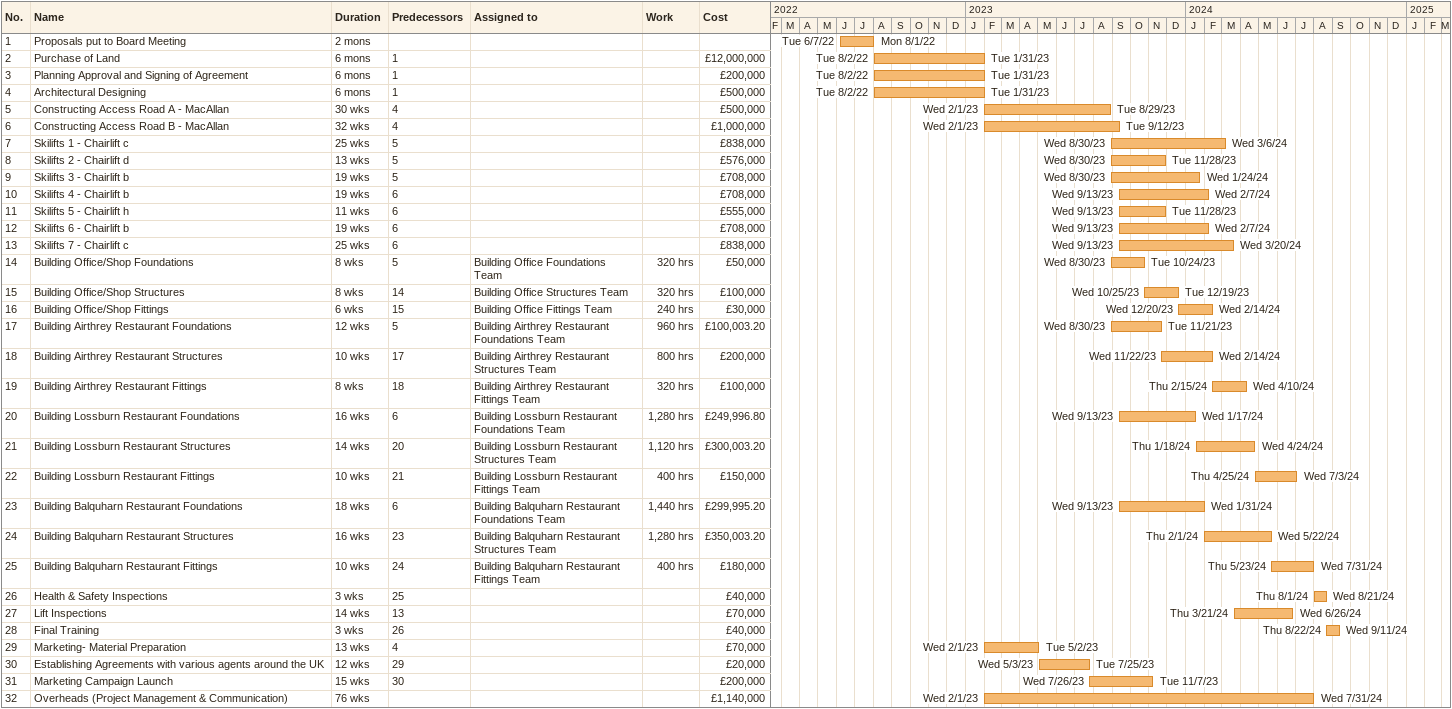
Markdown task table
| ID | Task | Duration | Start | Finish | Predecessors | Resources | Work (h) | Cost (£) |
|---|---|---|---|---|---|---|---|---|
| 1 | Proposals put to Board Meeting | 2mo | 2022-06-07 | 2022-08-01 |  |  |  |  |
| 2 | Purchase of Land | 6mo | 2022-08-02 | 2023-01-31 | 1 |  |  | 12000000 |
| 3 | Planning Approval and Signing of Agreement | 6mo | 2022-08-02 | 2023-01-31 | 1 |  |  | 200000 |
| 4 | Architectural Designing | 6mo | 2022-08-02 | 2023-01-31 | 1 |  |  | 500000 |
| 5 | Constructing Access Road A - MacAllan | 30w | 2023-02-01 | 2023-08-29 | 4 |  |  | 500000 |
| 6 | Constructing Access Road B - MacAllan | 32w | 2023-02-01 | 2023-09-12 | 4 |  |  | 1000000 |
| 7 | Skilifts 1 - Chairlift c | 25w | 2023-08-30 | 2024-03-06 | 5 |  |  | 838000 |
| 8 | Skilifts 2 - Chairlift d | 13w | 2023-08-30 | 2023-11-28 | 5 |  |  | 576000 |
| 9 | Skilifts 3 - Chairlift b | 19w | 2023-08-30 | 2024-01-24 | 5 |  |  | 708000 |
| 10 | Skilifts 4 - Chairlift b | 19w | 2023-09-13 | 2024-02-07 | 6 |  |  | 708000 |
| 11 | Skilifts 5 - Chairlift h | 11w | 2023-09-13 | 2023-11-28 | 6 |  |  | 555000 |
| 12 | Skilifts 6 - Chairlift b | 19w | 2023-09-13 | 2024-02-07 | 6 |  |  | 708000 |
| 13 | Skilifts 7 - Chairlift c | 25w | 2023-09-13 | 2024-03-20 | 6 |  |  | 838000 |
| 14 | Building Office/Shop Foundations | 8w | 2023-08-30 | 2023-10-24 | 5 | Building Office Foundations Team | 320 | 50000 |
| 15 | Building Office/Shop Structures | 8w | 2023-10-25 | 2023-12-19 | 14 | Building Office Structures Team | 320 | 100000 |
| 16 | Building Office/Shop Fittings | 6w | 2023-12-20 | 2024-02-14 | 15 | Building Office Fittings Team | 240 | 30000 |
| 17 | Building Airthrey Restaurant Foundations | 12w | 2023-08-30 | 2023-11-21 | 5 | Building Airthrey Restaurant Foundations Team | 960 | 100003.20 |
| 18 | Building Airthrey Restaurant Structures | 10w | 2023-11-22 | 2024-02-14 | 17 | Building Airthrey Restaurant Structures Team | 800 | 200000 |
| 19 | Building Airthrey Restaurant Fittings | 8w | 2024-02-15 | 2024-04-10 | 18 | Building Airthrey Restaurant Fittings Team | 320 | 100000 |
| 20 | Building Lossburn Restaurant Foundations | 16w | 2023-09-13 | 2024-01-17 | 6 | Building Lossburn Restaurant Foundations Team | 1280 | 249996.80 |
| 21 | Building Lossburn Restaurant Structures | 14w | 2024-01-18 | 2024-04-24 | 20 | Building Lossburn Restaurant Structures Team | 1120 | 300003.20 |
| 22 | Building Lossburn Restaurant Fittings | 10w | 2024-04-25 | 2024-07-03 | 21 | Building Lossburn Restaurant Fittings Team | 400 | 150000 |
| 23 | Building Balquharn Restaurant Foundations | 18w | 2023-09-13 | 2024-01-31 | 6 | Building Balquharn Restaurant Foundations Team | 1440 | 299995.20 |
| 24 | Building Balquharn Restaurant Structures | 16w | 2024-02-01 | 2024-05-22 | 23 | Building Balquharn Restaurant Structures Team | 1280 | 350003.20 |
| 25 | Building Balquharn Restaurant Fittings | 10w | 2024-05-23 | 2024-07-31 | 24 | Building Balquharn Restaurant Fittings Team | 400 | 180000 |
| 26 | Health & Safety Inspections | 3w | 2024-08-01 | 2024-08-21 | 25 |  |  | 40000 |
| 27 | Lift Inspections | 14w | 2024-03-21 | 2024-06-26 | 13 |  |  | 70000 |
| 28 | Final Training | 3w | 2024-08-22 | 2024-09-11 | 26 |  |  | 40000 |
| 29 | Marketing- Material Preparation | 13w | 2023-02-01 | 2023-05-02 | 4 |  |  | 70000 |
| 30 | Establishing Agreements with various agents around the UK | 12w | 2023-05-03 | 2023-07-25 | 29 |  |  | 20000 |
| 31 | Marketing Campaign Launch | 15w | 2023-07-26 | 2023-11-07 | 30 |  |  | 200000 |
| 32 | Overheads (Project Management & Communication) | 76w | 2023-02-01 | 2024-07-31 |  |  |  | 1140000 |
